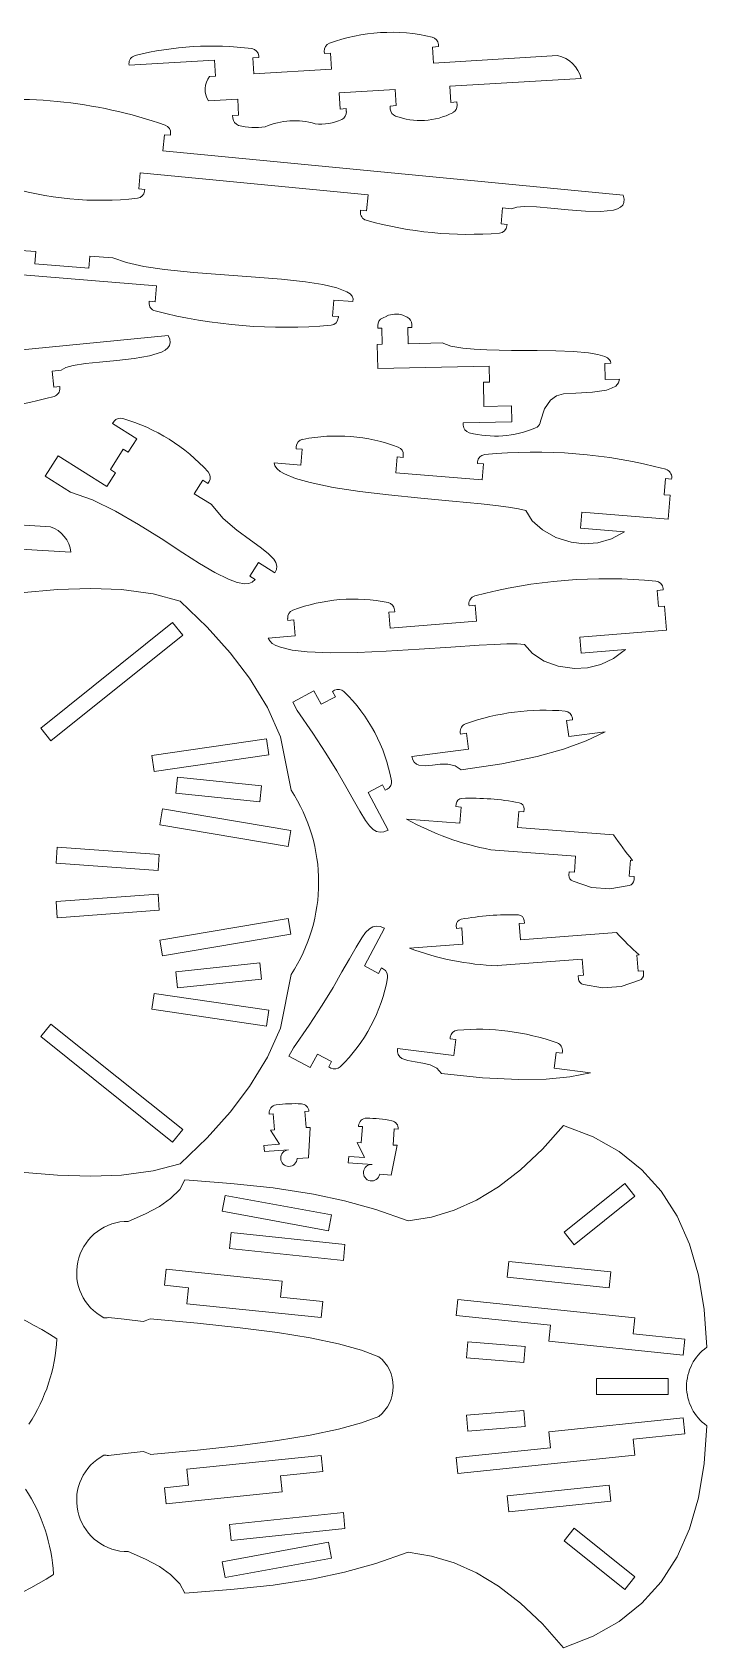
# Model space of a CAD drawing. Header units: millimetres. Extents: x 25 to 477, y 53 to 459.
# Drawn here: x 309.5 to 477.3, y 52.9 to 454.3 of the extents above; entities that cross this region are included whole.
import ezdxf

# ---------------------------------------------------------------- set-up
doc = ezdxf.new("R2010")
doc.units = ezdxf.units.MM

msp = doc.modelspace()

# ---------------------------------------------------------------- linework, layer by layer
at = {"color": 7, "linetype": 'Continuous', "lineweight": 15}
for p, q in [((409.06, 450.65), (410.56, 450.74)), ((409.06, 450.65), (409.3, 446.66)), ((410.56, 450.74), (410.52, 451.28)), ((333.61, 446.12), (333.58, 446.47)), ((333.61, 446.12), (354.87, 447.4)), ((355.11, 443.4), (354.87, 447.4)), ((364.39, 447.97), (365.89, 448.06)), ((364.39, 447.97), (364.63, 443.98)), ((365.89, 448.06), (365.87, 448.41)), ((382.17, 449.03), (382.14, 449.58)), ((382.17, 449.03), (383.67, 449.12)), ((383.91, 445.13), (383.67, 449.12)), ((409.3, 446.66), (440.17, 448.51)), ((353.61, 443.31), (355.11, 443.4)), ((364.63, 443.98), (383.91, 445.13)), ((446.02, 442.85), (413.41, 440.89)), ((360.62, 437.72), (353.34, 437.29)), ((360.86, 433.73), (360.62, 437.72)), ((399.78, 440.07), (385.85, 439.24)), ((385.85, 439.24), (386.09, 435.24)), ((400.02, 436.08), (399.78, 440.07)), ((413.41, 440.89), (413.65, 436.9)), ((359.36, 433.64), (360.86, 433.73)), ((359.4, 432.99), (359.36, 433.64)), ((386.09, 435.24), (387.59, 435.33)), ((387.59, 435.33), (387.63, 434.6)), ((398.52, 435.99), (400.02, 436.08)), ((398.57, 435.24), (398.52, 435.99)), ((413.65, 436.9), (415.15, 436.99)), ((415.15, 436.99), (415.19, 436.24)), ((342.01, 424.87), (342.4, 428.85)), ((342.4, 428.85), (343.89, 428.71)), ((343.89, 428.71), (343.93, 429.15)), ((456.45, 413.82), (342.01, 424.87)), ((336, 415.41), (336.38, 419.39)), ((336.38, 419.39), (393.04, 413.91)), ((337.49, 415.26), (336, 415.41)), ((337.45, 414.87), (337.49, 415.26)), ((393.04, 413.91), (392.66, 409.93)), ((391.16, 410.08), (391.13, 409.73)), ((392.66, 409.93), (391.16, 410.08)), ((426.1, 406.7), (426.48, 410.68)), ((426.48, 410.68), (428.71, 410.47)), ((427.59, 406.56), (426.1, 406.7)), ((427.56, 406.21), (427.59, 406.56)), ((310.42, 399.8), (304.31, 400.29)), ((310.42, 399.8), (310.17, 396.81)), ((323.6, 395.72), (323.85, 398.71)), ((329.57, 398.24), (323.85, 398.71)), ((296.68, 394.89), (340.44, 391.34)), ((310.17, 396.81), (323.6, 395.72)), ((340.11, 387.36), (340.44, 391.34)), ((338.59, 387.15), (338.62, 387.48)), ((338.62, 387.48), (340.11, 387.36)), ((384.5, 387.77), (384.18, 383.78)), ((384.5, 387.77), (389.28, 387.38)), ((384.18, 383.78), (385.67, 383.66)), ((385.67, 383.66), (385.65, 383.34)), ((395.45, 381.45), (395.47, 380.75)), ((397.67, 383.8), (396.6, 383.31)), ((402.79, 383.48), (401.66, 384.03)), ((403.93, 380.94), (403.91, 381.73)), ((343.3, 378.94), (228.86, 367.88)), ((395.47, 380.75), (396.47, 380.78)), ((396.47, 380.78), (396.56, 376.78)), ((402.93, 380.92), (403.93, 380.94)), ((403.02, 376.92), (402.93, 380.92)), ((395.31, 376.75), (396.56, 376.78)), ((395.45, 370.75), (395.31, 376.75)), ((403.02, 376.92), (411.49, 377.11)), ((314.49, 370.12), (316.71, 370.34)), ((314.87, 366.14), (314.49, 370.12)), ((423.13, 371.38), (395.45, 370.75)), ((423.13, 371.38), (423.22, 367.38)), ((453.42, 372.06), (451.92, 372.03)), ((452.01, 368.03), (451.92, 372.03)), ((316.37, 366.29), (314.87, 366.14)), ((316.4, 365.94), (316.37, 366.29)), ((423.22, 367.38), (421.72, 367.34)), ((421.72, 367.34), (421.86, 361.35)), ((455.53, 368.11), (452.01, 368.03)), ((421.86, 361.35), (428.72, 361.5)), ((428.81, 357.5), (428.72, 361.5)), ((329.48, 357.12), (329.9, 357.66)), ((416.69, 357.23), (428.81, 357.5)), ((435.94, 357.66), (435.81, 357.26)), ((335.53, 353.32), (329.48, 357.12)), ((333.41, 349.93), (335.53, 353.32)), ((416.69, 357.23), (416.7, 356.69)), ((328.95, 345.65), (332.14, 350.73)), ((332.14, 350.73), (333.41, 349.93)), ((375.15, 350.84), (375.2, 351.36)), ((376.65, 350.72), (375.15, 350.84)), ((376.33, 346.73), (376.65, 350.72)), ((315.95, 349.08), (312.76, 344)), ((315.95, 349.08), (328.09, 341.46)), ((330.22, 344.85), (328.95, 345.65)), ((376.33, 346.73), (369.65, 347.28)), ((400.26, 348.81), (399.94, 344.82)), ((401.76, 348.68), (400.26, 348.81)), ((401.8, 349.2), (401.76, 348.68)), ((420.22, 347.19), (420.25, 347.53)), ((421.71, 347.07), (420.22, 347.19)), ((421.39, 343.08), (421.71, 347.07)), ((319.03, 340.07), (312.76, 344)), ((328.09, 341.46), (330.22, 344.85)), ((351.95, 343.02), (349.82, 339.63)), ((353.22, 342.22), (351.95, 343.02)), ((353.49, 342.66), (353.22, 342.22)), ((421.39, 343.08), (399.94, 344.82)), ((467.02, 343.39), (466.69, 339.4)), ((468.51, 343.27), (467.02, 343.39)), ((468.54, 343.61), (468.51, 343.27)), ((349.82, 339.63), (354, 337.01)), ((468.19, 339.28), (466.69, 339.4)), ((467.7, 333.3), (468.19, 339.28)), ((283.16, 333.3), (314.04, 331.45)), ((445.87, 331.06), (446.19, 335.05)), ((446.19, 335.05), (467.7, 333.3)), ((456.84, 330.17), (445.87, 331.06)), ((319.16, 325.13), (286.56, 327.09)), ((365.78, 322.53), (363.66, 319.14)), ((369.87, 319.96), (365.78, 322.53)), ((363.66, 319.14), (364.93, 318.35)), ((466.44, 315.72), (464.95, 315.6)), ((464.95, 315.6), (465.27, 311.62)), ((466.42, 316.07), (466.44, 315.72)), ((399.69, 310.31), (398.19, 310.19)), ((398.19, 310.19), (398.52, 306.2)), ((399.65, 310.83), (399.69, 310.31)), ((418.15, 311.81), (418.12, 312.15)), ((419.65, 311.93), (418.15, 311.81)), ((419.97, 307.94), (419.65, 311.93)), ((466.77, 311.74), (465.27, 311.62)), ((467.25, 305.76), (466.77, 311.74)), ((311.65, 281.39), (344.44, 307.61)), ((346.94, 304.49), (344.44, 307.61)), ((373.09, 308.15), (373.04, 308.67)), ((374.58, 308.27), (373.09, 308.15)), ((374.9, 304.29), (374.58, 308.27)), ((419.97, 307.94), (398.52, 306.2)), ((445.74, 304.01), (467.25, 305.76)), ((314.15, 278.27), (346.94, 304.49)), ((374.9, 304.29), (368.23, 303.74)), ((446.06, 300.03), (445.74, 304.01)), ((457.03, 300.92), (446.06, 300.03)), ((379.59, 290.67), (374.3, 287.85)), ((381.37, 287.33), (379.59, 290.67)), ((384.9, 289.21), (381.37, 287.33)), ((384.2, 290.53), (384.71, 290.8)), ((384.9, 289.21), (384.2, 290.53)), ((374.3, 287.85), (375.42, 285.74)), ((314.15, 278.27), (311.65, 281.39)), ((443.91, 283.47), (442.42, 283.28)), ((442.42, 283.28), (442.93, 279.31)), ((443.86, 283.88), (443.91, 283.47)), ((339.27, 274.61), (367.77, 278.76)), ((368.35, 274.8), (367.77, 278.76)), ((371.25, 279.27), (373.9, 265.97)), ((416.02, 279.92), (415.96, 280.33)), ((417.5, 280.11), (416.02, 279.92)), ((418.01, 276.14), (417.5, 280.11)), ((442.93, 279.31), (452.01, 280.47)), ((339.85, 270.65), (339.27, 274.61)), ((339.85, 270.65), (368.35, 274.8)), ((403.96, 274.35), (418.01, 276.14)), ((345.23, 265.26), (345.64, 269.24)), ((366.5, 267.08), (345.64, 269.24)), ((366.09, 263.1), (345.23, 265.26)), ((366.09, 263.1), (366.5, 267.08)), ((393.06, 265.39), (396.59, 267.27)), ((398.05, 256.03), (393.06, 265.39)), ((397.3, 265.94), (396.59, 267.27)), ((397.81, 266.21), (397.3, 265.94)), ((341.29, 257.4), (341.96, 261.35)), ((341.96, 261.35), (373.84, 255.96)), ((414.95, 262.55), (414.9, 261.88)), ((414.9, 261.88), (416.19, 261.78)), ((416.19, 261.78), (415.89, 257.79)), ((431.79, 260.6), (431.84, 261.27)), ((341.29, 257.4), (373.18, 252.01)), ((402.64, 258.79), (415.89, 257.79)), ((430.19, 256.71), (430.49, 260.7)), ((430.49, 260.7), (431.79, 260.6)), ((373.18, 252.01), (373.84, 255.96)), ((430.19, 256.71), (454.1, 254.91)), ((315.45, 247.85), (315.74, 251.84)), ((341.11, 249.98), (315.74, 251.84)), ((340.82, 245.99), (341.11, 249.98)), ((423.57, 251.19), (444.66, 249.6)), ((444.66, 249.6), (444.36, 245.61)), ((340.82, 245.99), (315.45, 247.85)), ((443.07, 245.71), (443, 244.87)), ((444.36, 245.61), (443.07, 245.71)), ((457.96, 244.59), (458.26, 248.58)), ((458.26, 248.58), (458.82, 248.53)), ((444.02, 243.34), (448.6, 241.78)), ((448.6, 241.78), (453.2, 241.44)), ((453.2, 241.44), (457.96, 242.29)), ((459.25, 244.49), (457.96, 244.59)), ((459.19, 243.65), (459.25, 244.49)), ((315.45, 238.28), (340.82, 240.14)), ((315.45, 238.28), (315.74, 234.29)), ((340.82, 240.14), (341.11, 236.15)), ((315.74, 234.29), (341.11, 236.15)), ((373.18, 234.12), (341.29, 228.73)), ((373.18, 234.12), (373.84, 230.17)), ((430.62, 232.81), (431.92, 232.91)), ((431.92, 232.91), (431.86, 233.58)), ((373.84, 230.17), (341.96, 224.78)), ((397.11, 231.7), (392.12, 222.34)), ((414.97, 232.31), (415.02, 231.63)), ((415.02, 231.63), (416.32, 231.73)), ((416.32, 231.73), (416.62, 227.74)), ((430.92, 228.82), (430.62, 232.81)), ((430.92, 228.82), (454.83, 230.63)), ((341.29, 228.73), (341.96, 224.78)), ((403.36, 226.74), (416.62, 227.74)), ((459.89, 224.99), (460.45, 225.03)), ((460.19, 221), (459.89, 224.99)), ((345.23, 220.87), (366.09, 223.03)), ((345.23, 220.87), (345.64, 216.89)), ((366.09, 223.03), (366.5, 219.05)), ((392.12, 222.34), (395.65, 220.46)), ((396.36, 221.79), (395.65, 220.46)), ((396.87, 221.51), (396.36, 221.79)), ((425.21, 222.37), (446.29, 223.97)), ((446.29, 223.97), (446.6, 219.98)), ((461.49, 221.1), (460.19, 221)), ((461.55, 220.26), (461.49, 221.1)), ((345.64, 216.89), (366.5, 219.05)), ((371.25, 206.86), (373.9, 220.16)), ((446.6, 219.98), (445.3, 219.88)), ((445.3, 219.88), (445.36, 219.04)), ((446.6, 217.68), (451.36, 216.83)), ((451.36, 216.83), (455.96, 217.17)), ((455.96, 217.17), (460.54, 218.73)), ((339.85, 215.48), (339.27, 211.52)), ((368.35, 211.33), (339.85, 215.48)), ((367.77, 207.37), (339.27, 211.52)), ((368.35, 211.33), (367.77, 207.37)), ((314.15, 207.86), (311.65, 204.74)), ((344.44, 178.52), (311.65, 204.74)), ((346.94, 181.64), (314.15, 207.86)), ((373.36, 199.88), (374.48, 201.98)), ((400.35, 201.82), (414.4, 200.03)), ((413.42, 204.19), (413.47, 204.6)), ((414.9, 204), (413.42, 204.19)), ((414.4, 200.03), (414.9, 204)), ((439.82, 200.83), (439.32, 196.86)), ((441.31, 200.64), (439.82, 200.83)), ((441.36, 201.05), (441.31, 200.64)), ((378.65, 197.06), (373.36, 199.88)), ((380.43, 200.4), (378.65, 197.06)), ((383.96, 198.52), (380.43, 200.4)), ((383.96, 198.52), (383.26, 197.2)), ((383.26, 197.2), (383.77, 196.93)), ((439.32, 196.86), (448.39, 195.7)), ((368.46, 185.45), (368.44, 185.63)), ((369.45, 185.53), (368.46, 185.45)), ((369.75, 181.54), (369.45, 185.53)), ((378.34, 186.18), (377.35, 186.1)), ((377.35, 186.1), (377.64, 182.12)), ((378.34, 186.18), (378.34, 186.18)), ((346.94, 181.64), (344.44, 178.52)), ((369.75, 181.54), (368.75, 181.46)), ((371.05, 178.01), (368.75, 181.46)), ((378.63, 182.19), (377.64, 182.12)), ((378.24, 174.64), (378.63, 182.19)), ((390.66, 182.44), (390.67, 182.62)), ((391.65, 182.37), (390.66, 182.44)), ((391.36, 178.38), (391.65, 182.37)), ((399.55, 181.79), (399.25, 177.8)), ((400.54, 181.72), (399.55, 181.79)), ((400.54, 181.72), (400.54, 181.72)), ((367.14, 177.72), (371.05, 178.01)), ((367.26, 176.15), (367.14, 177.72)), ((392.14, 174.7), (390.36, 178.45)), ((391.36, 178.38), (390.36, 178.45)), ((398.76, 170.32), (400.25, 177.73)), ((400.25, 177.73), (399.25, 177.8)), ((373.22, 176.59), (367.26, 176.15)), ((375.42, 174.44), (378.24, 174.64)), ((388.11, 173.41), (388.23, 174.98)), ((394.07, 172.98), (388.11, 173.41)), ((388.23, 174.98), (392.14, 174.7)), ((395.93, 170.53), (398.76, 170.32)), ((356.79, 161.35), (357.51, 165.28)), ((357.51, 165.28), (383.93, 160.44)), ((456.91, 168.22), (441.77, 156.12)), ((459.41, 165.09), (444.27, 152.99)), ((459.41, 165.09), (456.91, 168.22)), ((356.79, 161.35), (383.21, 156.51)), ((383.21, 156.51), (383.93, 160.44)), ((358.56, 152.06), (358.97, 156.03)), ((358.97, 156.03), (387.3, 153.11)), ((386.89, 149.13), (387.3, 153.11)), ((444.27, 152.99), (441.77, 156.12)), ((358.56, 152.06), (386.89, 149.13)), ((427.63, 144.92), (428.04, 148.89)), ((428.04, 148.89), (453.43, 146.27)), ((342.43, 142.94), (342.85, 146.92)), ((371.71, 143.93), (342.85, 146.92)), ((427.63, 144.92), (453.02, 142.29)), ((453.02, 142.29), (453.43, 146.27)), ((348.37, 142.33), (342.43, 142.94)), ((347.96, 138.35), (348.37, 142.33)), ((371.3, 139.96), (371.71, 143.93)), ((347.96, 138.35), (381.34, 134.9)), ((371.3, 139.96), (381.75, 138.88)), ((381.34, 134.9), (381.75, 138.88)), ((414.96, 135.44), (415.37, 139.42)), ((459.35, 134.88), (415.37, 139.42)), ((438.37, 133.02), (414.96, 135.44)), ((437.96, 129.04), (438.37, 133.02)), ((458.94, 130.9), (459.35, 134.88)), ((417.5, 124.88), (417.83, 128.87)), ((432.12, 127.72), (417.83, 128.87)), ((437.96, 129.04), (471.38, 125.59)), ((458.94, 130.9), (471.79, 129.57)), ((471.38, 125.59), (471.79, 129.57)), ((431.8, 123.73), (417.5, 124.88)), ((431.8, 123.73), (432.12, 127.72)), ((449.82, 119.79), (467.63, 119.79)), ((449.82, 119.79), (449.82, 115.79)), ((467.63, 119.79), (467.63, 115.79)), ((449.82, 115.79), (467.63, 115.79)), ((417.5, 110.69), (431.8, 111.85)), ((417.5, 110.69), (417.83, 106.7)), ((431.8, 111.85), (432.12, 107.86)), ((471.38, 109.99), (437.96, 106.53)), ((471.38, 109.99), (471.79, 106.01)), ((417.83, 106.7), (432.12, 107.86)), ((437.96, 106.53), (438.37, 102.55)), ((471.79, 106.01), (458.94, 104.68)), ((458.94, 104.68), (459.35, 100.7)), ((381.34, 100.68), (347.96, 97.23)), ((381.34, 100.68), (381.75, 96.7)), ((414.96, 100.13), (438.37, 102.55)), ((415.37, 96.15), (459.35, 100.7)), ((347.96, 97.23), (348.37, 93.25)), ((381.75, 96.7), (371.3, 95.62)), ((414.96, 100.13), (415.37, 96.15)), ((342.43, 92.64), (348.37, 93.25)), ((342.43, 92.64), (342.85, 88.66)), ((371.3, 95.62), (371.71, 91.64)), ((453.02, 93.28), (427.63, 90.66)), ((453.02, 93.28), (453.43, 89.31)), ((342.85, 88.66), (371.71, 91.64)), ((427.63, 90.66), (428.04, 86.68)), ((453.43, 89.31), (428.04, 86.68)), ((386.89, 86.45), (358.56, 83.52)), ((386.89, 86.45), (387.3, 82.47)), ((358.56, 83.52), (358.97, 79.54)), ((387.3, 82.47), (358.97, 79.54)), ((444.27, 82.58), (441.77, 79.46)), ((444.27, 82.58), (459.41, 70.48)), ((383.21, 79.07), (356.79, 74.23)), ((383.21, 79.07), (383.93, 75.13)), ((441.77, 79.46), (456.91, 67.36)), ((356.79, 74.23), (357.51, 70.29)), ((383.93, 75.13), (357.51, 70.29)), ((459.41, 70.48), (456.91, 67.36))]:
    msp.add_line(p, q, dxfattribs=at)
at = {"color": 7, "linetype": 'Continuous', "lineweight": 15, "flags": 128}
for points in [[(456.45, 413.82), (456.7, 412.85), (456.67, 412.03), (456.37, 411.37), (455.82, 410.83), (455.06, 410.41), (454.1, 410.11), (450.96, 409.75), (447.07, 409.84), (442.79, 410.19), (438.47, 410.62), (434.93, 410.92), (431.89, 411.02), (430.01, 410.87), (428.71, 410.47)], [(389.28, 387.38), (389.31, 388.07), (389.07, 388.7), (388.56, 389.28), (387.8, 389.8), (385.28, 390.82), (381.77, 391.64), (377.44, 392.3), (371.54, 392.93), (365.03, 393.46), (357.32, 394.02), (349.64, 394.63), (342.41, 395.38), (337.32, 396.13), (332.98, 397.07), (329.57, 398.24)], [(343.3, 378.94), (343.73, 378.03), (343.85, 377.23), (343.69, 376.51), (343.26, 375.88), (342.59, 375.33), (341.71, 374.85), (338.69, 373.9), (334.86, 373.24), (330.59, 372.76), (326.27, 372.36), (322.74, 371.98), (319.73, 371.49), (317.92, 370.99), (316.71, 370.34)], [(411.49, 377.11), (413.63, 376.34), (416.62, 375.82), (419.43, 375.55), (422.57, 375.38), (428.7, 375.26), (435.08, 375.21), (439.77, 375.15), (444.09, 374.99), (447.84, 374.66), (450.14, 374.27), (451.89, 373.72), (452.54, 373.39), (453.02, 373), (453.32, 372.56), (453.42, 372.06)], [(441.66, 364.45), (444.74, 364.61), (448.88, 364.89), (452.29, 365.41), (453.61, 365.84), (454.62, 366.41), (455.28, 367.16), (455.53, 368.11)], [(435.94, 357.66), (436.95, 360.73), (438.42, 362.89), (439.9, 363.95), (441.66, 364.45)], [(369.65, 347.28), (369.89, 346.54), (370.41, 345.84), (371.21, 345.18), (372.25, 344.56), (375.03, 343.42), (378.61, 342.4), (384.38, 341.22), (390.98, 340.21), (398.08, 339.35), (406.2, 338.51), (414.05, 337.77), (421.16, 337.1), (424.81, 336.71), (427.94, 336.31), (430.46, 335.91), (432.27, 335.49)], [(364.93, 318.35), (364.26, 317.7), (363.4, 317.35), (362.37, 317.26), (360.52, 317.58), (358.33, 318.38), (354.96, 320.07), (351.15, 322.33), (346.97, 324.99), (341.6, 328.48), (335.97, 332.01), (330.24, 335.32), (324.54, 338.09), (319.03, 340.07)], [(354, 337.01), (357.04, 333.52), (360.42, 330.59), (363.78, 328.12), (366.18, 326.4), (368.19, 324.83), (369.63, 323.35), (370.12, 322.52), (370.35, 321.68), (370.28, 320.84), (369.87, 319.96)], [(432.27, 335.49), (433.86, 332.93), (436.41, 330.63), (439.71, 328.78), (443.55, 327.58), (446.81, 327.22), (450.18, 327.47), (453.56, 328.42), (456.84, 330.17)], [(306.65, 315.05), (315.79, 315.85), (324.14, 316.1), (331.69, 315.81), (339.57, 314.77), (346.34, 312.97)], [(346.34, 312.97), (353.01, 306.51), (358.76, 300.13), (363.57, 293.82), (368.05, 286.49), (371.25, 279.27)], [(368.23, 303.74), (368.58, 303.06), (369.21, 302.45), (370.1, 301.93), (371.23, 301.48), (374.16, 300.8), (377.86, 300.38), (383.74, 300.14), (390.42, 300.21), (397.56, 300.5), (405.71, 300.98), (413.58, 301.52), (420.7, 302), (424.37, 302.2), (427.53, 302.32), (430.08, 302.33), (431.93, 302.2)], [(431.93, 302.2), (433.91, 299.93), (436.8, 298.07), (440.35, 296.78), (444.34, 296.22), (447.62, 296.39), (450.9, 297.18), (454.08, 298.66), (457.03, 300.92)], [(375.42, 285.74), (379.31, 280.15), (382.57, 275.16), (385.27, 270.75), (387.49, 266.92), (389.32, 263.66), (390.99, 260.73), (392.39, 258.46), (393.38, 257.14), (394.33, 256.22), (395.16, 255.74), (396.03, 255.55), (396.98, 255.65), (398.05, 256.03)], [(452.01, 280.47), (447.27, 278.22), (441.64, 276.19), (435.11, 274.38), (426.27, 272.54), (416.18, 271.02)], [(416.18, 271.02), (414.68, 272.05), (412.9, 272.44), (410.97, 272.41), (409.03, 272.2), (407.22, 272.06), (405.68, 272.21), (405.05, 272.47), (404.54, 272.9), (404.17, 273.51), (403.96, 274.35)], [(374.48, 201.98), (378.37, 207.58), (381.63, 212.57), (384.33, 216.98), (386.55, 220.81), (388.39, 224.07), (390.05, 227), (391.45, 229.27), (392.44, 230.59), (393.4, 231.51), (394.22, 231.99), (395.09, 232.17), (396.04, 232.08), (397.11, 231.7)], [(346.34, 173.16), (353.01, 179.62), (358.76, 186), (363.57, 192.31), (368.05, 199.64), (371.25, 206.86)], [(411.34, 195.53), (410.15, 196.91), (408.52, 197.72), (406.65, 198.18), (404.72, 198.47), (402.93, 198.78), (401.47, 199.31), (400.93, 199.72), (400.55, 200.26), (400.35, 200.95), (400.35, 201.82)], [(448.39, 195.7), (443.25, 194.71), (437.29, 194.15), (430.52, 194.04), (421.49, 194.48), (411.34, 195.53)], [(403.01, 158.98), (408.81, 159.91), (414.47, 161.62), (420.02, 164.1), (425.44, 167.37), (430.98, 171.62), (436.39, 176.73), (441.65, 182.69)], [(441.65, 182.69), (449, 179.85), (455.5, 176.17), (461.15, 171.65), (465.96, 166.29), (469.91, 160.08), (472.97, 153.16), (475.22, 145.43), (476.64, 136.89), (477.25, 127.54)], [(306.65, 171.08), (315.79, 170.28), (324.14, 170.03), (331.69, 170.32), (339.57, 171.36), (346.34, 173.16)], [(333.42, 158.81), (337.68, 160.66), (341.19, 162.55), (343.95, 164.47), (346.24, 166.78), (347.49, 169.15)], [(347.49, 169.15), (358.9, 168.22), (369.45, 167.12), (379.48, 165.59), (387.22, 163.95), (395, 161.78), (403.01, 158.98)], [(332.39, 158.78), (332.97, 158.8), (333.42, 158.81)], [(337.15, 133.98), (332.35, 134.5), (328.48, 134.9)], [(338.82, 134.64), (350.66, 133.56), (361.24, 132.4), (370.55, 131.17), (378.61, 129.85), (385.69, 128.39), (391.39, 126.84), (395.7, 125.2)], [(338.82, 100.93), (350.66, 102.01), (361.24, 103.17), (370.55, 104.41), (378.61, 105.72), (385.69, 107.19), (391.39, 108.74), (395.7, 110.37)], [(441.65, 52.89), (449, 55.72), (455.5, 59.4), (461.15, 63.93), (465.96, 69.29), (469.91, 75.5), (472.97, 82.41), (475.22, 90.14), (476.64, 98.68), (477.25, 108.04)], [(328.48, 100.67), (333.39, 101.19), (337.15, 101.6)], [(333.42, 76.76), (332.85, 76.78), (332.39, 76.79)], [(333.42, 76.76), (337.68, 74.91), (341.19, 73.03), (343.95, 71.11), (346.24, 68.79), (347.49, 66.43)], [(347.49, 66.43), (358.9, 67.35), (369.45, 68.46), (379.48, 69.98), (387.22, 71.63), (395, 73.8), (403.01, 76.6)], [(403.01, 76.6), (408.81, 75.66), (414.47, 73.96), (420.02, 71.47), (425.44, 68.21), (430.98, 63.95), (436.39, 58.85), (441.65, 52.89)]]:
    msp.add_lwpolyline(points, dxfattribs=at)
at = {"color": 7, "linetype": 'Continuous', "lineweight": 15}
for centre, radius, start, end in [((398.75, 410.06), 44.25, 76.6231, 110.2439), ((354.3, 371.16), 79.72, 82.9286, 103.9384), ((363.87, 448.29), 2, 3.4335, 82.9286), ((384.14, 449.69), 2, 110.2438, 183.4336), ((408.53, 451.16), 2, 3.4335, 76.6231), ((335.58, 446.59), 2, 103.9384, 183.4337), ((438.6, 441.03), 7.64, 13.7582, 78.0781), ((357.73, 440.11), 5.21, 142.0862, 212.7804), ((304.66, 322.71), 114.96, 70.728, 98.236), ((385.64, 434.48), 2, 295.3988, 3.4333), ((400.57, 435.36), 2, 183.4335, 249.7074), ((406.02, 450.11), 17.73, 249.7074, 297.1595), ((413.2, 436.12), 2, 297.1594, 3.4334), ((341.94, 429.34), 2, 354.482, 70.728), ((361.4, 433.11), 2, 183.4335, 254.1891), ((364.91, 445.52), 14.9, 254.1891, 279.8866), ((374.69, 414.28), 18.06, 73.3128, 113.5542), ((381.29, 443.63), 12.13, 263.2818, 295.3988), ((326.6, 492.62), 80.07, 252.4471, 276.517), ((335.46, 415.06), 2, 276.517, 354.4822), ((393.12, 409.54), 2, 174.482, 254.1849), ((417.97, 497.28), 93.19, 254.1849, 274.7792), ((425.57, 406.41), 2, 274.7791, 354.482), ((340.58, 386.99), 2, 175.3627, 255.655), ((372.33, 511.13), 130.13, 255.655, 275.0704), ((383.65, 383.5), 2, 275.0705, 355.3626), ((397.45, 381.49), 2, 115.0845, 181.2974), ((399.97, 378.41), 5.86, 73.3283, 113.1822), ((401.91, 381.68), 2, 1.2971, 64.0127), ((314.41, 365.75), 2, 285.8151, 5.518), ((289.56, 453.49), 93.19, 265.2208, 285.8151), ((331.47, 356.42), 2, 73.7984, 141.836), ((319.2, 314.17), 45.99, 42.1876, 73.7984), ((385.27, 310.53), 43.46, 69.4822, 101.243), ((418.7, 356.74), 2, 181.2973, 255.3903), ((424.67, 379.65), 25.68, 255.3903, 292.9395), ((433.9, 357.84), 2, 292.9396, 343.0918), ((377.19, 351.2), 2, 101.2429, 175.3626), ((399.81, 349.36), 2, 355.3626, 69.4822), ((422.24, 347.37), 2, 95.7543, 175.3626), ((434.59, 224.77), 125.22, 74.9708, 95.7544), ((466.55, 343.77), 2, 355.3626, 74.9708), ((351.8, 343.72), 2, 327.8906, 42.1876), ((311.57, 324.21), 7.64, 6.8914, 71.2109), ((452.07, 193.31), 125.22, 84.2455, 105.0291), ((464.42, 315.91), 2, 4.6373, 84.2455), ((389.57, 270), 43.46, 78.7569, 110.5177), ((420.12, 312.31), 2, 105.029, 184.6374), ((375.04, 308.83), 2, 110.5176, 184.6374), ((397.65, 310.66), 2, 4.6373, 78.7569), ((385.65, 289.04), 2, 46.1572, 118.0423), ((359.07, 261.36), 40.37, 9.9274, 46.1572), ((436.89, 227.26), 58.59, 84.9524, 109.5593), ((441.87, 283.63), 2, 7.2558, 84.9524), ((417.95, 280.58), 2, 109.5593, 187.2558), ((339.03, 243.07), 41.72, 326.705, 33.295), ((396.87, 267.98), 2, 298.0423, 9.9274), ((416.44, 262.44), 1.5, 92.1073, 175.685), ((418.73, 200.17), 63.81, 79.2629, 92.1071), ((430.34, 261.39), 1.5, 355.685, 79.2629), ((435.98, 318.05), 68, 240.6314, 259.4852), ((504.36, 287.17), 59.72, 212.702, 220.3142), ((444.5, 244.76), 1.5, 175.8455, 251.2065), ((457.69, 243.77), 1.5, 280.1759, 355.685), ((416.47, 232.42), 1.5, 100.7371, 184.315), ((428.08, 171.2), 63.81, 87.8928, 100.7371), ((430.37, 233.47), 1.5, 4.315, 87.8928), ((499.68, 270.07), 59.72, 221.3319, 228.9442), ((427.44, 290.33), 68, 249.2613, 268.1152), ((395.93, 219.75), 2, 350.0743, 61.9594), ((358.13, 226.36), 40.37, 313.8445, 350.0743), ((446.86, 219.16), 1.5, 184.4754, 259.8363), ((460.05, 220.15), 1.5, 288.806, 4.315), ((415.45, 204.34), 2, 95.0476, 172.7442), ((420.43, 147.97), 58.59, 70.4407, 95.0476), ((439.38, 201.3), 2, 352.7442, 70.4407), ((384.71, 198.69), 2, 241.9594, 313.8445), ((370.44, 185.78), 2, 97.9061, 184.1923), ((374.75, 154.74), 33.34, 87.0768, 97.9061), ((376.35, 186.03), 2, 4.1923, 87.0768), ((392.67, 182.47), 2, 89.5214, 175.8077), ((392.4, 151.14), 33.34, 78.6922, 89.5215), ((398.55, 181.87), 2, 355.8077, 78.6922), ((373.37, 174.54), 2.05, 94.1923, 357.0378), ((393.92, 170.93), 2.05, 85.8077, 348.6532), ((333.29, 146.1), 12.72, 94.049, 242.0656), ((267.59, 55.48), 88.37, 57.0449, 101.9401), ((327.44, 146.75), 11.89, 269.4975, 275.0101), ((333.29, 146.1), 12.72, 287.6405, 295.7502), ((272.49, 132.05), 43.24, 326.9172, 356.7784), ((389.86, 117.79), 9.44, 308.2474, 51.7526), ((484.23, 117.79), 11.99, 125.6116, 234.3883), ((333.29, 89.48), 12.72, 117.9344, 265.951), ((327.44, 88.82), 11.89, 84.9899, 90.5025), ((333.29, 89.48), 12.72, 64.2498, 72.3595), ((271.64, 68.69), 43.24, 3.2216, 33.0828), ((266.74, 145.26), 88.37, 258.0599, 302.955)]:
    msp.add_arc(centre, radius, start, end, dxfattribs=at)

doc.saveas('drawing.dxf')
